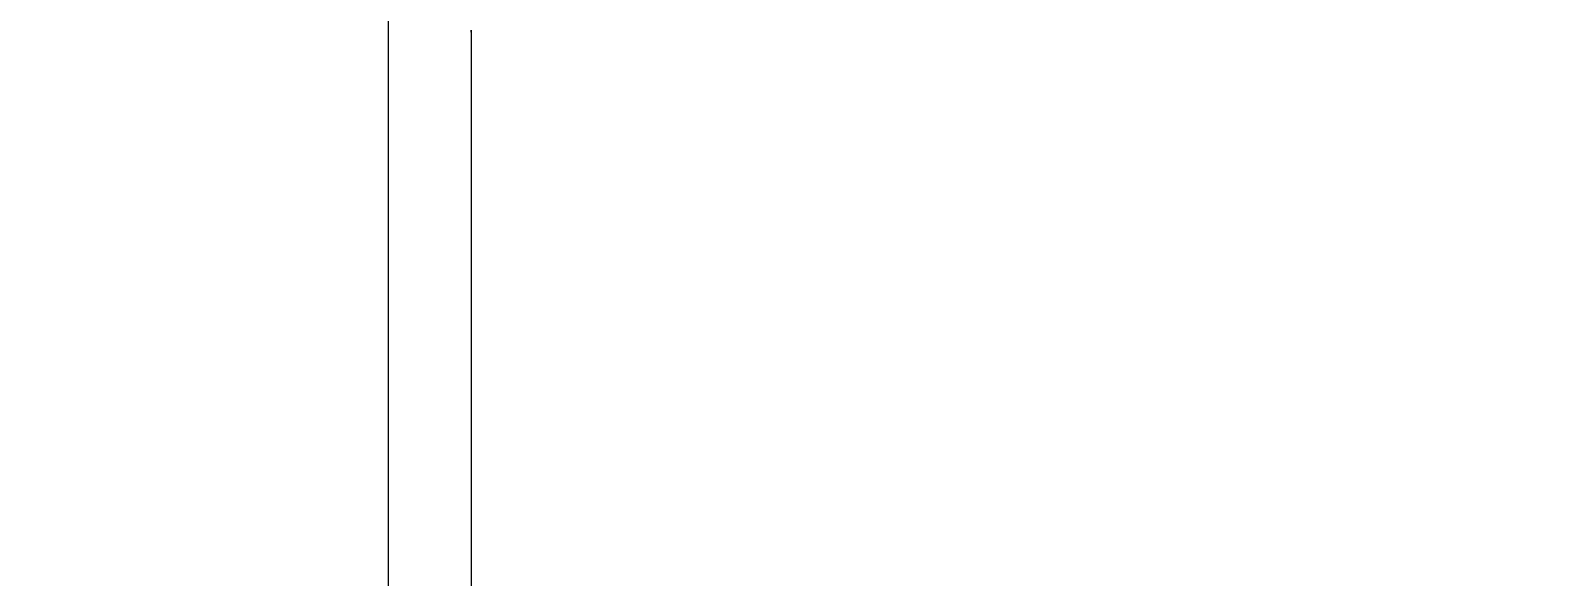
# Model space of a CAD drawing. Extents: x -5598 to 26293, y -3808 to 13850.
# Drawn here: x -732.39 to -725.13, y 2219.46 to 2222.09 of the extents above; entities that cross this region are included whole.
import ezdxf

# ---------------------------------------------------------------- set-up
doc = ezdxf.new("R2010")
doc.units = 0
doc.header["$LTSCALE"] = 100
doc.header["$MEASUREMENT"] = 0
doc.layers.add('AK', color=7, linetype='Continuous', lineweight=15)
doc.layers.add('MAKPA GAZ', color=7, linetype='Continuous', lineweight=30, true_color=0x046a38)
doc.layers.add('MAKPA SIHHI', color=7, linetype='Continuous', lineweight=30, true_color=0x428a93)
doc.layers.add('OLCU DIS', color=7, linetype='Continuous')
doc.styles.add('MAKPA TESISAT', font='arial.ttf', dxfattribs={"height": 10})
doc.styles.add('olcu', font='romans.shx', dxfattribs={"width": 0.5})
doc.dimstyles.new('1-200', dxfattribs={"dimtxt": 40, "dimasz": 2, "dimexe": 0, "dimexo": 0, "dimgap": 10, "dimtad": 1, "dimdec": 4, "dimrnd": 0.1, "dimzin": 9, "dimdsep": 46, "dimtxsty": 'olcu', "dimblk1": 'SOL', "dimblk2": 'SAG', "dimsah": 1, "dimcen": 0, "dimse1": 1, "dimse2": 1, "dimclre": 13, "dimadec": 0, "dimazin": 0, "dimtfac": 1, "dimtdec": 4, "dimtix": 1, "dimtmove": 2, "dimatfit": 2, "dimldrblk": 'SOL', "dimfxl": 0, "dimtolj": 1, "dimarcsym": 0})
doc.dimstyles.new('MAKPA TESISAT DIM', dxfattribs={"dimscale": 0.7, "dimtxt": 12, "dimasz": 6, "dimexe": 4, "dimexo": 0, "dimgap": 8, "dimtad": 2, "dimtih": 1, "dimtoh": 1, "dimdec": 0, "dimrnd": 5, "dimzin": 0, "dimdsep": 46, "dimtxsty": 'MAKPA TESISAT', "dimblk1": 'OBLIQUE', "dimblk2": 'OBLIQUE', "dimsah": 1, "dimcen": 0, "dimdle": 3, "dimclrd": 256, "dimclre": 256, "dimclrt": 256, "dimadec": 0, "dimazin": 0, "dimtfac": 1, "dimtdec": 0, "dimtix": 1, "dimtofl": 0, "dimtmove": 2, "dimatfit": 3, "dimldrblk": 'OBLIQUE', "dimfxl": 0, "dimtvp": 7, "dimtolj": 1, "dimtzin": 0, "dimarcsym": 0})

# ---------------------------------------------------------------- blocks, each defined once
blk = doc.blocks.new('SOL')
at = {"color": 0}
for p, q in [((0, 30), (0, -6.962459165720928)), ((7.581908020783771, 0), (-6.967154622002339, 0))]:
    blk.add_line(p, q, dxfattribs=at)
blk.add_circle((0, 0), 3, dxfattribs=at)
blk = doc.blocks.new('SAG')
at = {"color": 0}
for p, q in [((0, -30), (0, 6.962459165720928)), ((7.581908020783771, 0), (-6.967154622002339, 0))]:
    blk.add_line(p, q, dxfattribs=at)
blk.add_circle((0, 0), 3, dxfattribs=at)
blk = doc.blocks.new('*D332')
at = {"layer": 'OLCU DIS', "color": 0, "lineweight": -2, "transparency": 16777216}
blk.add_line((21268, -934.9999999999671), (-2967.999999241584, -934.9999999999671), dxfattribs=at)
at = {"layer": 'OLCU DIS', "color": 0, "lineweight": -2, "transparency": 16777216, "xscale": 2, "yscale": 2, "zscale": 2, "rotation": 180}
blk.add_blockref('SAG', (-2969.999999241584, -934.9999999999671), dxfattribs=at)
at = {"layer": 'OLCU DIS', "color": 0, "lineweight": -2, "transparency": 16777216, "xscale": 2, "yscale": 2, "zscale": 2}
blk.add_blockref('SOL', (21270, -934.9999999999671), dxfattribs=at)
at = {"layer": 'OLCU DIS', "color": 0, "transparency": 16777216, "insert": (9295.637683253217, -904.9999999999671), "char_height": 40, "attachment_point": 5, "style": 'olcu'}
blk.add_mtext('\\A1;24240', dxfattribs=at)
blk = doc.blocks.new('OVEN TROLLEY')
at = {"layer": 'AK'}
for p, q in [((52.19856275597692, -74.59823857072035), (52.19856275597692, -6.272805857902767)), ((51.79851563170664, -17.77408500722367), (51.79851563170664, -13.10495000431535))]:
    blk.add_line(p, q, dxfattribs=at)
for points, start_tangent, end_tangent in [([(51.79851563170664, -17.77408500722367), (51.79820901083882, -17.7836633567814)], (0, -0.0076629791), (-0.0004903062, -0.0076544001)), ([(51.79820929461254, -17.78366337463956), (51.79851563170664, -17.77409121432561)], (0.000489848, 0.0076485413), (0, 0.0076589465))]:
    blk.add_spline(points, degree=3, dxfattribs=dict(at, start_tangent=start_tangent, end_tangent=end_tangent))
blk = doc.blocks.new('_OBLIQUE')
at = {"color": 0, "linetype": 'ByBlock', "lineweight": -2}
blk.add_line((-0.5, -0.5), (0.5, 0.5), dxfattribs=at)
blk = doc.blocks.new('*D1005')
at = {"layer": 'MAKPA SIHHI', "lineweight": -2, "transparency": 16777216}
for p, q in [((-749.7533808635154, 2197.232070836355), (-749.7533808635153, 2517.767929162604)), ((-610.0000000024922, 2515.667929162604), (-752.5533808635154, 2515.667929162604)), ((-609.9999999999998, 2199.332070836355), (-752.5533808635154, 2199.332070836355))]:
    blk.add_line(p, q, dxfattribs=at)
at = {"layer": 'MAKPA SIHHI', "lineweight": -2, "transparency": 16777216, "xscale": 4.199999999999998, "yscale": 4.199999999999998, "zscale": 4.199999999999998}
for p, rotation in [((-749.7533808635153, 2515.667929162604), 90), ((-749.7533808635154, 2199.332070836355), 270)]:
    blk.add_blockref('_OBLIQUE', p, dxfattribs=dict(at, rotation=rotation))
at = {"layer": 'MAKPA SIHHI', "transparency": 16777216, "insert": (-766.4345541240889, 2357.49999999948), "char_height": 10, "attachment_point": 5, "style": 'MAKPA TESISAT'}
blk.add_mtext('\\A1;315', dxfattribs=at)
blk = doc.blocks.new('*D1068')
at = {"layer": 'MAKPA GAZ', "lineweight": -2, "transparency": 16777216}
for p, q in [((-762.5317205052996, 2199.332070836351), (-762.5317205052996, 2392.035892867825)), ((-609.9999999999998, 2189.999999998954), (-609.9999999999998, 2392.035892867825)), ((-607.8999999999997, 2389.235892867825), (-764.6317205052999, 2389.235892867825))]:
    blk.add_line(p, q, dxfattribs=at)
at = {"layer": 'MAKPA GAZ', "lineweight": -2, "transparency": 16777216, "xscale": 4.199999999999998, "yscale": 4.199999999999998, "zscale": 4.199999999999998, "rotation": 180}
blk.add_blockref('_OBLIQUE', (-762.5317205052996, 2389.235892867825), dxfattribs=at)
at = {"layer": 'MAKPA GAZ', "lineweight": -2, "transparency": 16777216, "xscale": 4.199999999999998, "yscale": 4.199999999999998, "zscale": 4.199999999999998}
blk.add_blockref('_OBLIQUE', (-609.9999999999998, 2389.235892867825), dxfattribs=at)
at = {"layer": 'MAKPA GAZ', "transparency": 16777216, "insert": (-686.2658602526498, 2399.941622745041), "char_height": 10, "attachment_point": 5, "style": 'MAKPA TESISAT'}
blk.add_mtext('\\A1;155', dxfattribs=at)

msp = doc.modelspace()

# ---------------------------------------------------------------- block references
at = {"layer": 'AK', "rotation": 180}
msp.add_blockref('OVEN TROLLEY', (-678.4705610021399, 2204.310057637898), dxfattribs=at)

# ---------------------------------------------------------------- dimensions: what is measured, and where the dimension line sits
at = {"layer": 'MAKPA GAZ'}
dim = msp.add_linear_dim(base=(-762.5317205052996, 2389.235892867825), p1=(-609.9999999999998, 2189.999999998954), p2=(-762.5317205052996, 2199.332070836351), dimstyle='MAKPA TESISAT DIM', override={"dimfxl": 0}, dxfattribs=at)
dim.commit()
dim.dimension.update_dxf_attribs({"geometry": '*D1068', "text_midpoint": (-686.2658602526498, 2399.941622745041)})
at = {"layer": 'MAKPA SIHHI'}
dim = msp.add_linear_dim(base=(-749.7533808635153, 2515.667929162604), p1=(-609.9999999999998, 2199.332070836355), p2=(-610.0000000024922, 2515.667929162604), angle=90, dimstyle='MAKPA TESISAT DIM', override={"dimfxl": 0}, dxfattribs=at)
dim.commit()
dim.dimension.update_dxf_attribs({"geometry": '*D1005', "text_midpoint": (-766.4345541240889, 2357.49999999948)})
at = {"layer": 'OLCU DIS', "color": 7}
dim = msp.add_linear_dim(base=(-2969.999999241584, -934.9999999999671), p1=(21270, -634.9999999999673), p2=(-2969.999999241583, 7534.999999997421), dimstyle='1-200', dxfattribs=at)
dim.commit()
dim.dimension.update_dxf_attribs({"geometry": '*D332', "text_midpoint": (9295.637683253217, -904.9999999999671), "dimtype": 160})

doc.saveas('drawing.dxf')
